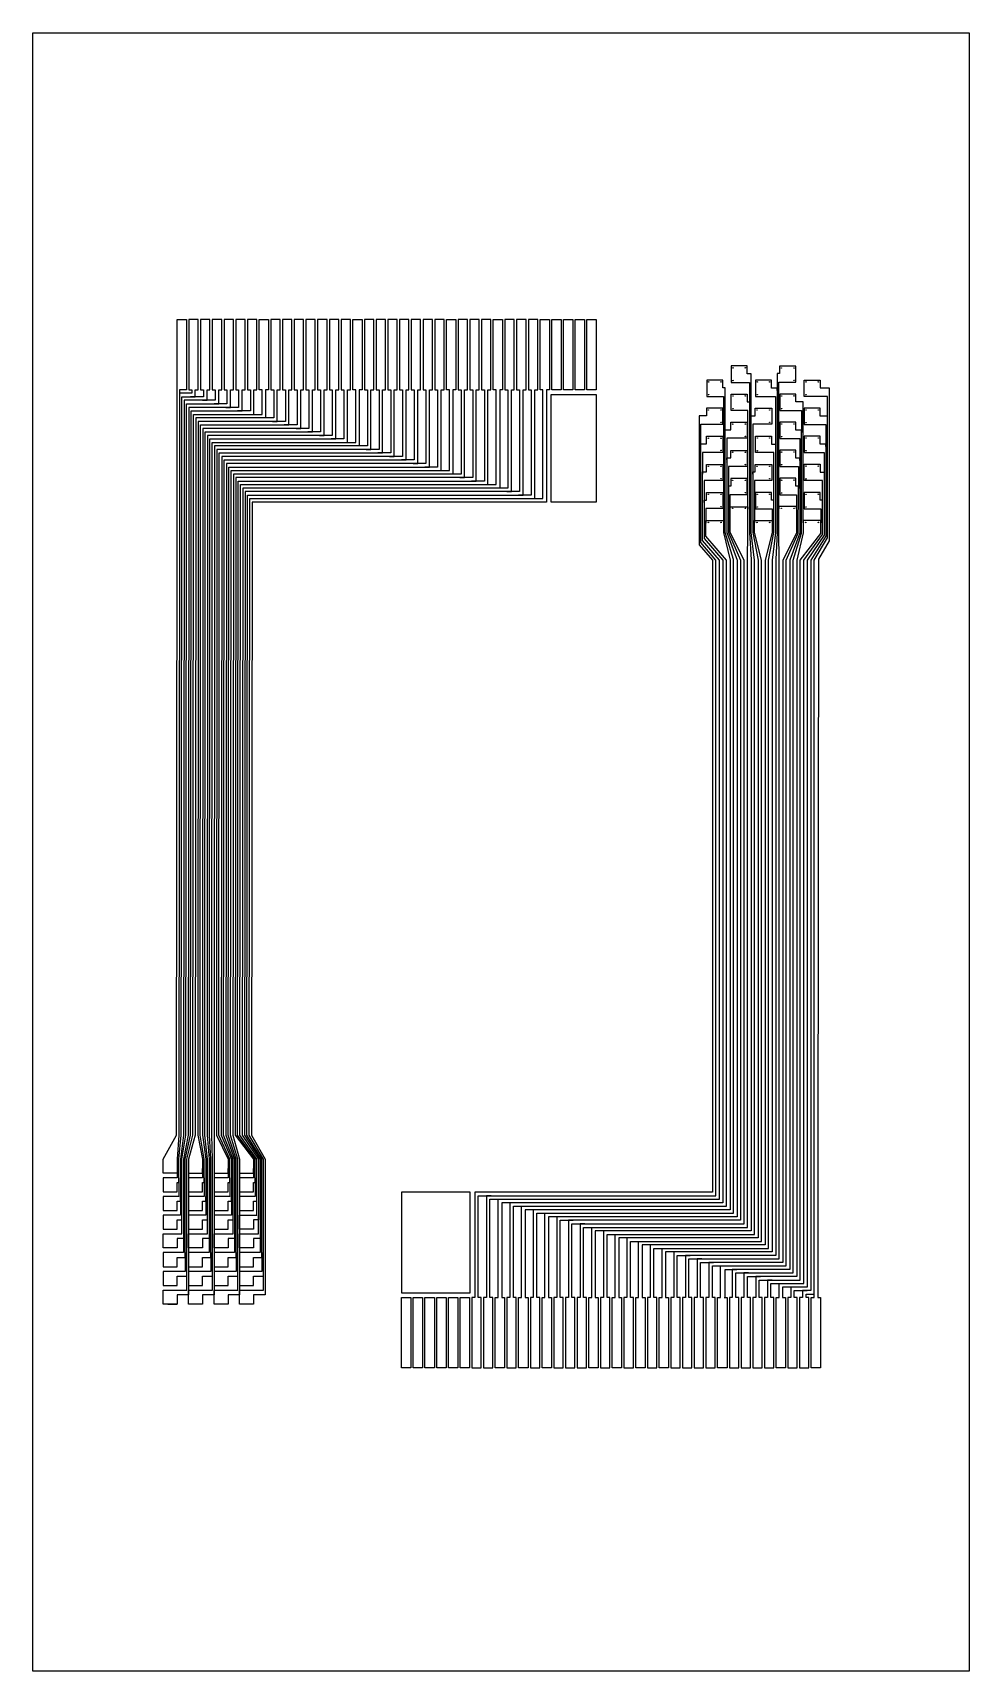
# Model space of a CAD drawing. Header units: inches. Extents: x 10.1 to 50.1, y 7.7 to 77.7.
import ezdxf

# ---------------------------------------------------------------- set-up
doc = ezdxf.new("R2010")
doc.units = ezdxf.units.IN
doc.header["$MEASUREMENT"] = 0
doc.layers.add('Foil', color=5, linetype='Continuous')

msp = doc.modelspace()

# ---------------------------------------------------------------- linework, layer by layer
at = {"layer": 'Foil'}
for p, q in [((10.08, 77.655), (50.08, 77.655)), ((10.08, 7.655), (10.08, 77.655)), ((50.08, 77.655), (50.08, 7.655)), ((16.249, 62.402), (16.249, 65.402)), ((16.249, 65.402), (16.649, 65.402)), ((16.649, 65.402), (16.649, 62.402)), ((17.149, 65.402), (16.749, 65.402)), ((16.749, 65.402), (16.749, 62.402)), ((17.149, 62.402), (17.149, 65.402)), ((17.649, 65.402), (17.249, 65.402)), ((17.249, 65.402), (17.249, 62.402)), ((17.649, 62.402), (17.649, 65.402)), ((18.149, 65.402), (17.749, 65.402)), ((17.749, 65.402), (17.749, 62.402)), ((18.149, 62.402), (18.149, 65.402)), ((18.649, 65.402), (18.249, 65.402)), ((18.249, 65.402), (18.249, 62.402)), ((18.649, 62.402), (18.649, 65.402)), ((19.149, 65.402), (18.749, 65.402)), ((18.749, 65.402), (18.749, 62.402)), ((19.149, 62.402), (19.149, 65.402)), ((19.649, 65.402), (19.249, 65.402)), ((19.249, 65.402), (19.249, 62.402)), ((19.649, 62.402), (19.649, 65.402)), ((19.749, 62.402), (19.749, 65.402)), ((19.749, 65.402), (20.149, 65.402)), ((20.149, 65.402), (20.149, 62.402)), ((20.649, 65.402), (20.249, 65.402)), ((20.249, 65.402), (20.249, 62.402)), ((20.649, 62.402), (20.649, 65.402)), ((21.149, 65.402), (20.749, 65.402)), ((20.749, 65.402), (20.749, 62.402)), ((21.149, 62.402), (21.149, 65.402)), ((21.649, 65.402), (21.249, 65.402)), ((21.249, 65.402), (21.249, 62.402)), ((21.649, 62.402), (21.649, 65.402)), ((22.149, 65.402), (21.749, 65.402)), ((21.749, 65.402), (21.749, 62.402)), ((22.149, 62.402), (22.149, 65.402)), ((22.649, 65.402), (22.249, 65.402)), ((22.249, 65.402), (22.249, 62.402)), ((22.649, 62.402), (22.649, 65.402)), ((23.149, 65.402), (22.749, 65.402)), ((22.749, 65.402), (22.749, 62.402)), ((23.149, 62.402), (23.149, 65.402)), ((23.649, 65.402), (23.249, 65.402)), ((23.249, 65.402), (23.249, 62.402)), ((23.649, 62.402), (23.649, 65.402)), ((23.749, 62.402), (23.749, 65.402)), ((23.749, 65.402), (24.149, 65.402)), ((24.149, 65.402), (24.149, 62.402)), ((24.649, 65.402), (24.249, 65.402)), ((24.249, 65.402), (24.249, 62.402)), ((24.649, 62.402), (24.649, 65.402)), ((25.149, 65.402), (24.749, 65.402)), ((24.749, 65.402), (24.749, 62.402)), ((25.149, 62.402), (25.149, 65.402)), ((25.649, 65.402), (25.249, 65.402)), ((25.249, 65.402), (25.249, 62.402)), ((25.649, 62.402), (25.649, 65.402)), ((26.149, 65.402), (25.749, 65.402)), ((25.749, 65.402), (25.749, 62.402)), ((26.149, 62.402), (26.149, 65.402)), ((26.649, 65.402), (26.249, 65.402)), ((26.249, 65.402), (26.249, 62.402)), ((26.649, 62.402), (26.649, 65.402)), ((27.149, 65.402), (26.749, 65.402)), ((26.749, 65.402), (26.749, 62.402)), ((27.149, 62.402), (27.149, 65.402)), ((27.649, 65.402), (27.249, 65.402)), ((27.249, 65.402), (27.249, 62.402)), ((27.649, 62.402), (27.649, 65.402)), ((27.749, 62.402), (27.749, 65.402)), ((27.749, 65.402), (28.149, 65.402)), ((28.149, 65.402), (28.149, 62.402)), ((28.649, 65.402), (28.249, 65.402)), ((28.249, 65.402), (28.249, 62.402)), ((28.649, 62.402), (28.649, 65.402)), ((29.149, 65.402), (28.749, 65.402)), ((28.749, 65.402), (28.749, 62.402)), ((29.149, 62.402), (29.149, 65.402)), ((29.649, 65.402), (29.249, 65.402)), ((29.249, 65.402), (29.249, 62.402)), ((29.649, 62.402), (29.649, 65.402)), ((29.749, 62.402), (29.749, 65.402)), ((29.749, 65.402), (30.149, 65.402)), ((30.149, 65.402), (30.149, 62.402)), ((30.649, 65.402), (30.249, 65.402)), ((30.249, 65.402), (30.249, 62.402)), ((30.649, 62.402), (30.649, 65.402)), ((31.149, 65.402), (30.749, 65.402)), ((30.749, 65.402), (30.749, 62.402)), ((31.149, 62.402), (31.149, 65.402)), ((31.649, 65.402), (31.249, 65.402)), ((31.249, 65.402), (31.249, 62.402)), ((31.649, 62.402), (31.649, 65.402)), ((31.749, 62.402), (31.749, 65.402)), ((31.749, 65.402), (32.149, 65.402)), ((32.149, 65.402), (32.149, 62.402)), ((32.249, 65.402), (32.649, 65.402)), ((32.249, 62.402), (32.249, 65.402)), ((32.649, 65.402), (32.649, 62.402)), ((32.749, 65.402), (33.149, 65.402)), ((32.749, 62.402), (32.749, 65.402)), ((33.149, 65.402), (33.149, 62.402)), ((33.249, 65.402), (33.649, 65.402)), ((33.249, 62.402), (33.249, 65.402)), ((33.649, 65.402), (33.649, 62.402)), ((33.749, 65.402), (34.149, 65.402)), ((33.749, 62.402), (33.749, 65.402)), ((34.149, 65.402), (34.149, 62.402)), ((40.598, 63.419), (39.908, 63.419)), ((39.908, 63.419), (39.908, 62.719)), ((40.598, 63.081), (40.598, 63.419)), ((40.77, 63.081), (40.598, 63.081)), ((40.77, 61.07), (40.77, 63.081)), ((41.976, 63.091), (41.879, 63.091)), ((41.879, 63.091), (41.879, 56.299)), ((42.681, 63.414), (41.976, 63.414)), ((41.976, 63.414), (41.976, 63.091)), ((42.681, 62.729), (42.681, 63.414)), ((16.249, 57.602), (16.249, 62.402)), ((16.649, 62.402), (16.349, 62.402)), ((16.349, 62.402), (16.349, 62.252)), ((16.749, 62.402), (16.874, 62.402)), ((16.874, 62.402), (16.874, 62.252)), ((17.024, 62.102), (17.024, 62.402)), ((17.024, 62.402), (17.149, 62.402)), ((17.249, 62.402), (17.374, 62.402)), ((17.374, 62.402), (17.374, 62.102)), ((17.524, 61.952), (17.524, 62.402)), ((17.524, 62.402), (17.649, 62.402)), ((17.749, 62.402), (17.874, 62.402)), ((17.874, 62.402), (17.874, 61.952)), ((18.024, 61.802), (18.024, 62.402)), ((18.024, 62.402), (18.149, 62.402)), ((18.249, 62.402), (18.374, 62.402)), ((18.374, 62.402), (18.374, 61.802)), ((18.524, 61.652), (18.524, 62.402)), ((18.524, 62.402), (18.649, 62.402)), ((18.749, 62.402), (18.874, 62.402)), ((18.874, 62.402), (18.874, 61.652)), ((19.024, 61.502), (19.024, 62.402)), ((19.024, 62.402), (19.149, 62.402)), ((19.249, 62.402), (19.374, 62.402)), ((19.374, 62.402), (19.374, 61.502)), ((19.524, 61.352), (19.524, 62.402)), ((19.524, 62.402), (19.649, 62.402)), ((19.874, 62.402), (19.749, 62.402)), ((19.874, 61.352), (19.874, 62.402)), ((20.149, 62.402), (20.024, 62.402)), ((20.024, 62.402), (20.024, 61.202)), ((20.249, 62.402), (20.374, 62.402)), ((20.374, 62.402), (20.374, 61.202)), ((20.524, 61.052), (20.524, 62.402)), ((20.524, 62.402), (20.649, 62.402)), ((20.749, 62.402), (20.874, 62.402)), ((20.874, 62.402), (20.874, 61.052)), ((21.024, 60.902), (21.024, 62.402)), ((21.024, 62.402), (21.149, 62.402)), ((21.249, 62.402), (21.374, 62.402)), ((21.374, 62.402), (21.374, 60.902)), ((21.524, 60.752), (21.524, 62.402)), ((21.524, 62.402), (21.649, 62.402)), ((21.749, 62.402), (21.874, 62.402)), ((21.874, 62.402), (21.874, 60.752)), ((22.024, 60.602), (22.024, 62.402)), ((22.024, 62.402), (22.149, 62.402)), ((22.249, 62.402), (22.374, 62.402)), ((22.374, 62.402), (22.374, 60.602)), ((22.524, 60.452), (22.524, 62.402)), ((22.524, 62.402), (22.649, 62.402)), ((22.749, 62.402), (22.874, 62.402)), ((22.874, 62.402), (22.874, 60.452)), ((23.024, 60.302), (23.024, 62.402)), ((23.024, 62.402), (23.149, 62.402)), ((23.249, 62.402), (23.374, 62.402)), ((23.374, 62.402), (23.374, 60.302)), ((23.524, 60.152), (23.524, 62.402)), ((23.524, 62.402), (23.649, 62.402)), ((23.874, 62.402), (23.749, 62.402)), ((23.874, 60.152), (23.874, 62.402)), ((24.149, 62.402), (24.024, 62.402)), ((24.024, 62.402), (24.024, 60.002)), ((24.249, 62.402), (24.374, 62.402)), ((24.374, 62.402), (24.374, 60.002)), ((24.524, 59.852), (24.524, 62.402)), ((24.524, 62.402), (24.649, 62.402)), ((24.749, 62.402), (24.874, 62.402)), ((24.874, 62.402), (24.874, 59.852)), ((25.024, 59.702), (25.024, 62.402)), ((25.024, 62.402), (25.149, 62.402)), ((25.249, 62.402), (25.374, 62.402)), ((25.374, 62.402), (25.374, 59.702)), ((25.524, 59.552), (25.524, 62.402)), ((25.524, 62.402), (25.649, 62.402)), ((25.749, 62.402), (25.874, 62.402)), ((25.874, 62.402), (25.874, 59.552)), ((26.024, 59.402), (26.024, 62.402)), ((26.024, 62.402), (26.149, 62.402)), ((26.249, 62.402), (26.374, 62.402)), ((26.374, 62.402), (26.374, 59.402)), ((26.524, 59.252), (26.524, 62.402)), ((26.524, 62.402), (26.649, 62.402)), ((26.749, 62.402), (26.874, 62.402)), ((26.874, 62.402), (26.874, 59.252)), ((27.024, 59.102), (27.024, 62.402)), ((27.024, 62.402), (27.149, 62.402)), ((27.249, 62.402), (27.374, 62.402)), ((27.374, 62.402), (27.374, 59.102)), ((27.524, 58.952), (27.524, 62.402)), ((27.524, 62.402), (27.649, 62.402)), ((27.874, 62.402), (27.749, 62.402)), ((27.874, 58.952), (27.874, 62.402)), ((28.149, 62.402), (28.024, 62.402)), ((28.024, 62.402), (28.024, 58.802)), ((28.249, 62.402), (28.374, 62.402)), ((28.374, 62.402), (28.374, 58.802)), ((28.524, 58.652), (28.524, 62.402)), ((28.524, 62.402), (28.649, 62.402)), ((28.749, 62.402), (28.874, 62.402)), ((28.874, 62.402), (28.874, 58.652)), ((29.024, 58.502), (29.024, 62.402)), ((29.024, 62.402), (29.149, 62.402)), ((29.249, 62.402), (29.374, 62.402)), ((29.374, 62.402), (29.374, 58.502)), ((29.524, 58.352), (29.524, 62.402)), ((29.524, 62.402), (29.649, 62.402)), ((29.874, 62.402), (29.749, 62.402)), ((29.874, 58.352), (29.874, 62.402)), ((30.149, 62.402), (30.024, 62.402)), ((30.024, 62.402), (30.024, 58.202)), ((30.249, 62.402), (30.374, 62.402)), ((30.374, 62.402), (30.374, 58.202)), ((30.524, 58.052), (30.524, 62.402)), ((30.524, 62.402), (30.649, 62.402)), ((30.749, 62.402), (30.874, 62.402)), ((30.874, 62.402), (30.874, 58.052)), ((31.024, 57.902), (31.024, 62.402)), ((31.024, 62.402), (31.149, 62.402)), ((31.249, 62.402), (31.374, 62.402)), ((31.374, 62.402), (31.374, 57.902)), ((31.524, 57.752), (31.524, 62.402)), ((31.524, 62.402), (31.649, 62.402)), ((31.874, 62.402), (31.749, 62.402)), ((31.874, 57.752), (31.874, 62.402)), ((32.149, 62.402), (32.024, 62.402)), ((32.024, 62.402), (32.024, 57.602)), ((32.649, 62.402), (32.249, 62.402)), ((33.149, 62.402), (32.749, 62.402)), ((33.649, 62.402), (33.249, 62.402)), ((34.149, 62.402), (33.749, 62.402)), ((39.558, 62.819), (38.868, 62.819)), ((38.868, 62.819), (38.868, 62.119)), ((39.558, 62.481), (39.558, 62.819)), ((39.661, 62.481), (39.558, 62.481)), ((39.661, 60.691), (39.661, 62.481)), ((39.908, 62.719), (40.7, 62.719)), ((40.7, 62.719), (40.7, 61.781)), ((41.631, 62.819), (40.947, 62.819)), ((40.947, 62.819), (40.947, 62.119)), ((41.631, 62.473), (41.631, 62.819)), ((41.878, 62.473), (41.631, 62.473)), ((41.878, 62.373), (41.878, 62.473)), ((41.949, 56.299), (41.949, 62.729)), ((41.949, 62.729), (42.681, 62.729)), ((43.025, 62.119), (43.025, 62.819)), ((43.025, 62.819), (43.715, 62.819)), ((43.715, 62.819), (43.715, 62.481)), ((43.715, 62.481), (44.098, 62.481)), ((44.098, 62.481), (44.098, 55.949)), ((16.349, 62.252), (16.349, 62.052)), ((16.874, 62.252), (16.349, 62.252)), ((16.349, 62.252), (16.349, 57.602)), ((16.449, 57.602), (16.449, 62.102)), ((16.449, 62.102), (17.024, 62.102)), ((17.874, 61.952), (16.549, 61.952)), ((16.549, 61.952), (16.549, 57.602)), ((16.649, 57.602), (16.649, 61.802)), ((16.649, 61.802), (18.024, 61.802)), ((18.874, 61.652), (16.749, 61.652)), ((16.749, 61.652), (16.749, 57.602)), ((17.024, 62.102), (16.824, 62.102)), ((17.374, 62.102), (17.024, 62.102)), ((17.324, 61.952), (17.524, 61.952)), ((18.024, 61.802), (17.824, 61.802)), ((18.374, 61.802), (18.024, 61.802)), ((18.324, 61.652), (18.524, 61.652)), ((32.224, 57.602), (32.224, 62.202)), ((32.224, 62.202), (34.149, 62.202)), ((34.149, 62.202), (34.149, 57.602)), ((39.554, 61.615), (38.858, 61.614)), ((38.858, 61.614), (38.858, 61.292)), ((38.868, 62.119), (39.591, 62.119)), ((39.554, 60.93), (39.554, 61.615)), ((39.591, 62.119), (39.591, 56.714)), ((39.908, 61.519), (39.908, 62.219)), ((39.908, 62.219), (40.598, 62.219)), ((40.598, 62.219), (40.598, 61.881)), ((40.598, 61.881), (40.7, 61.881)), ((40.7, 61.881), (40.7, 56.299)), ((40.937, 61.291), (40.937, 61.614)), ((40.937, 61.614), (41.642, 61.614)), ((40.947, 62.119), (41.809, 62.119)), ((41.642, 61.614), (41.642, 60.929)), ((41.809, 62.119), (41.809, 59.981)), ((42.676, 62.219), (41.986, 62.219)), ((41.986, 62.219), (41.986, 61.519)), ((42.676, 61.881), (42.676, 62.219)), ((42.988, 61.881), (42.676, 61.881)), ((42.988, 56.714), (42.988, 61.881)), ((44.028, 62.119), (43.025, 62.119)), ((43.715, 61.619), (43.025, 61.619)), ((43.025, 61.619), (43.025, 60.919)), ((43.715, 61.281), (43.715, 61.619)), ((44.028, 61.181), (44.028, 62.119)), ((16.849, 57.602), (16.849, 61.502)), ((16.849, 61.502), (19.024, 61.502)), ((16.949, 57.602), (16.949, 61.352)), ((16.949, 61.352), (19.874, 61.352)), ((20.024, 61.202), (17.049, 61.202)), ((17.049, 61.202), (17.049, 57.602)), ((20.874, 61.052), (17.149, 61.052)), ((17.149, 61.052), (17.149, 57.602)), ((17.249, 57.602), (17.249, 60.902)), ((17.249, 60.902), (21.024, 60.902)), ((19.024, 61.502), (18.824, 61.502)), ((19.374, 61.502), (19.024, 61.502)), ((19.324, 61.352), (19.524, 61.352)), ((20.024, 61.202), (19.824, 61.202)), ((20.374, 61.202), (20.024, 61.202)), ((20.324, 61.052), (20.524, 61.052)), ((21.024, 60.902), (20.824, 60.902)), ((21.374, 60.902), (21.024, 60.902)), ((38.858, 61.292), (38.552, 61.292)), ((38.552, 61.292), (38.552, 55.778)), ((38.622, 55.874), (38.622, 60.93)), ((38.622, 60.93), (39.554, 60.93)), ((39.898, 60.691), (39.898, 61.014)), ((39.898, 61.014), (40.593, 61.014)), ((40.63, 61.519), (39.908, 61.519)), ((40.593, 61.014), (40.593, 60.329)), ((40.63, 56.299), (40.63, 61.519)), ((40.77, 56.299), (40.77, 61.291)), ((40.77, 61.291), (40.937, 61.291)), ((40.77, 60.97), (40.77, 61.07)), ((40.77, 61.066), (40.77, 61.07)), ((41.642, 60.929), (40.84, 60.929)), ((40.84, 60.929), (40.84, 56.299)), ((41.986, 61.519), (42.918, 61.519)), ((42.676, 61.019), (41.986, 61.019)), ((41.986, 61.019), (41.986, 60.319)), ((42.676, 60.682), (42.676, 61.019)), ((42.918, 61.519), (42.918, 60.582)), ((43.025, 60.919), (43.958, 60.919)), ((44.028, 61.281), (43.715, 61.281)), ((43.958, 60.919), (43.958, 56.152)), ((44.028, 56.077), (44.028, 61.281)), ((21.874, 60.752), (17.349, 60.752)), ((17.349, 60.752), (17.349, 57.602)), ((17.449, 57.602), (17.449, 60.602)), ((17.449, 60.602), (22.024, 60.602)), ((22.874, 60.452), (17.549, 60.452)), ((17.549, 60.452), (17.549, 57.602)), ((17.649, 57.602), (17.649, 60.302)), ((17.649, 60.302), (23.024, 60.302)), ((21.324, 60.752), (21.524, 60.752)), ((22.024, 60.602), (21.824, 60.602)), ((22.374, 60.602), (22.024, 60.602)), ((22.324, 60.452), (22.524, 60.452)), ((23.024, 60.302), (22.824, 60.302)), ((23.374, 60.302), (23.024, 60.302)), ((38.858, 60.091), (38.858, 60.414)), ((38.858, 60.414), (39.554, 60.414)), ((39.554, 60.414), (39.554, 59.729)), ((39.661, 60.591), (39.661, 60.691)), ((39.661, 56.299), (39.661, 60.691)), ((39.661, 60.691), (39.898, 60.691)), ((40.593, 60.329), (39.731, 60.329)), ((39.731, 60.329), (39.731, 56.299)), ((40.947, 59.719), (40.947, 60.419)), ((40.947, 60.419), (41.637, 60.419)), ((41.637, 60.419), (41.637, 60.081)), ((41.986, 60.319), (42.848, 60.32)), ((42.918, 60.682), (42.676, 60.682)), ((42.848, 60.32), (42.848, 56.272)), ((42.918, 56.276), (42.918, 60.682)), ((43.715, 60.419), (43.025, 60.419)), ((43.025, 60.419), (43.025, 59.719)), ((43.715, 60.081), (43.715, 60.419)), ((17.749, 57.602), (17.749, 60.152)), ((17.749, 60.152), (23.874, 60.152)), ((24.024, 60.002), (17.849, 60.002)), ((17.849, 60.002), (17.849, 57.602)), ((24.874, 59.852), (17.949, 59.852)), ((17.949, 59.852), (17.949, 57.602)), ((18.049, 57.602), (18.049, 59.702)), ((18.049, 59.702), (25.024, 59.702)), ((25.874, 59.552), (18.149, 59.552)), ((18.149, 59.552), (18.149, 57.602)), ((23.324, 60.152), (23.524, 60.152)), ((24.024, 60.002), (23.824, 60.002)), ((24.374, 60.002), (24.024, 60.002)), ((24.324, 59.852), (24.524, 59.852)), ((25.024, 59.702), (24.824, 59.702)), ((25.374, 59.702), (25.024, 59.702)), ((25.324, 59.552), (25.524, 59.552)), ((38.622, 59.991), (38.622, 60.091)), ((38.622, 60.091), (38.858, 60.091)), ((39.554, 59.729), (38.692, 59.729)), ((38.692, 59.729), (38.692, 58.791)), ((39.898, 59.491), (39.898, 59.814)), ((39.898, 59.814), (40.593, 59.814)), ((40.593, 59.814), (40.593, 59.129)), ((41.739, 59.719), (40.947, 59.719)), ((41.637, 60.081), (41.809, 60.081)), ((41.739, 56.299), (41.739, 59.719)), ((41.809, 60.081), (41.809, 56.299)), ((42.676, 59.819), (41.986, 59.819)), ((41.986, 59.819), (41.986, 59.119)), ((42.676, 59.481), (42.676, 59.819)), ((43.025, 59.719), (43.888, 59.719)), ((43.958, 60.081), (43.715, 60.081)), ((43.888, 59.719), (43.888, 58.781)), ((43.958, 59.981), (43.958, 60.081)), ((18.249, 57.602), (18.249, 59.402)), ((18.249, 59.402), (26.024, 59.402)), ((26.874, 59.252), (18.349, 59.252)), ((18.349, 59.252), (18.349, 57.602)), ((18.449, 57.602), (18.449, 59.102)), ((18.449, 59.102), (27.024, 59.102)), ((18.549, 57.602), (18.549, 58.952)), ((18.549, 58.952), (27.874, 58.952)), ((28.024, 58.802), (18.649, 58.802)), ((18.649, 58.802), (18.649, 57.602)), ((26.024, 59.402), (25.824, 59.402)), ((26.374, 59.402), (26.024, 59.402)), ((26.324, 59.252), (26.524, 59.252)), ((27.024, 59.102), (26.824, 59.102)), ((27.374, 59.102), (27.024, 59.102)), ((27.324, 58.952), (27.524, 58.952)), ((28.024, 58.802), (27.824, 58.802)), ((28.374, 58.802), (28.024, 58.802)), ((38.692, 58.891), (38.858, 58.891)), ((38.692, 55.958), (38.692, 58.891)), ((38.858, 58.891), (38.858, 59.214)), ((38.858, 59.214), (39.554, 59.214)), ((39.554, 59.214), (39.554, 58.529)), ((39.731, 59.391), (39.731, 59.491)), ((39.731, 59.491), (39.898, 59.491)), ((39.731, 59.312), (39.731, 59.32)), ((40.593, 59.129), (39.801, 59.129)), ((39.801, 59.129), (39.801, 58.191)), ((40.84, 58.886), (40.84, 58.891)), ((40.84, 58.791), (40.84, 58.891)), ((40.84, 58.891), (40.937, 58.891)), ((40.937, 58.891), (40.937, 59.214)), ((40.937, 59.214), (41.642, 59.214)), ((41.642, 59.214), (41.642, 58.529)), ((41.986, 59.119), (42.781, 59.119)), ((42.848, 59.481), (42.676, 59.481)), ((42.781, 59.119), (42.781, 58.181)), ((42.848, 59.381), (42.848, 59.481)), ((43.025, 58.519), (43.025, 59.219)), ((43.025, 59.219), (43.715, 59.219)), ((43.715, 59.219), (43.715, 58.881)), ((43.715, 58.881), (43.888, 58.881)), ((43.888, 58.881), (43.888, 56.191)), ((28.874, 58.652), (18.749, 58.652)), ((18.749, 58.652), (18.749, 57.602)), ((18.849, 57.602), (18.849, 58.502)), ((18.849, 58.502), (29.024, 58.502)), ((18.949, 57.602), (18.949, 58.352)), ((18.949, 58.352), (29.874, 58.352)), ((30.024, 58.202), (19.049, 58.202)), ((19.049, 58.202), (19.049, 57.602)), ((28.324, 58.652), (28.524, 58.652)), ((29.024, 58.502), (28.824, 58.502)), ((29.374, 58.502), (29.024, 58.502)), ((29.324, 58.352), (29.524, 58.352)), ((30.024, 58.202), (29.824, 58.202)), ((30.374, 58.202), (30.024, 58.202)), ((39.554, 58.529), (38.762, 58.529)), ((38.762, 58.529), (38.762, 56.055)), ((39.898, 58.291), (39.801, 58.291)), ((39.801, 58.291), (39.801, 56.299)), ((40.591, 58.614), (39.898, 58.614)), ((39.898, 58.614), (39.898, 58.291)), ((40.591, 57.929), (40.591, 58.614)), ((41.642, 58.529), (40.91, 58.529)), ((40.91, 58.529), (40.91, 56.714)), ((42.676, 58.619), (41.986, 58.619)), ((41.986, 58.619), (41.986, 57.919)), ((42.676, 58.281), (42.676, 58.619)), ((42.781, 58.281), (42.676, 58.281)), ((42.778, 56.276), (42.781, 58.281)), ((43.818, 58.519), (43.025, 58.519)), ((43.818, 56.216), (43.818, 58.519)), ((16.224, 30.56), (16.249, 57.602)), ((16.349, 57.602), (16.324, 30.56)), ((16.424, 30.56), (16.449, 57.602)), ((16.549, 57.602), (16.524, 30.56)), ((16.624, 30.56), (16.649, 57.602)), ((16.749, 57.602), (16.724, 30.56)), ((16.824, 30.56), (16.849, 57.602)), ((16.924, 30.56), (16.949, 57.602)), ((17.049, 57.602), (17.024, 30.56)), ((17.149, 57.602), (17.124, 30.56)), ((17.224, 30.56), (17.249, 57.602)), ((17.349, 57.602), (17.324, 30.56)), ((17.424, 30.56), (17.449, 57.602)), ((17.549, 57.602), (17.524, 30.56)), ((17.624, 30.56), (17.649, 57.602)), ((17.724, 30.56), (17.749, 57.602)), ((17.849, 57.602), (17.824, 30.56)), ((17.949, 57.602), (17.924, 30.56)), ((18.024, 30.56), (18.049, 57.602)), ((18.149, 57.602), (18.124, 30.56)), ((18.224, 30.56), (18.249, 57.602)), ((18.349, 57.602), (18.324, 30.56)), ((18.424, 30.56), (18.449, 57.602)), ((18.524, 30.56), (18.549, 57.602)), ((18.649, 57.602), (18.624, 30.56)), ((18.749, 57.602), (18.724, 30.56)), ((18.824, 30.56), (18.849, 57.602)), ((18.924, 30.56), (18.949, 57.602)), ((19.049, 57.602), (19.024, 30.56)), ((19.149, 57.602), (19.124, 30.56)), ((30.874, 58.052), (19.149, 58.052)), ((19.149, 58.052), (19.149, 57.602)), ((19.224, 30.56), (19.249, 57.602)), ((19.249, 57.602), (19.249, 57.902)), ((19.249, 57.902), (31.024, 57.902)), ((19.324, 30.56), (19.349, 57.602)), ((19.349, 57.602), (19.349, 57.752)), ((19.349, 57.752), (31.874, 57.752)), ((19.449, 57.602), (19.424, 30.56)), ((32.024, 57.602), (19.449, 57.602)), ((30.324, 58.052), (30.524, 58.052)), ((31.024, 57.902), (30.824, 57.902)), ((31.374, 57.902), (31.024, 57.902)), ((31.174, 57.752), (31.374, 57.752)), ((31.324, 57.752), (31.524, 57.752)), ((34.149, 57.602), (32.224, 57.602)), ((38.762, 57.591), (38.762, 57.691)), ((38.762, 57.691), (38.858, 57.691)), ((38.858, 57.691), (38.858, 58.014)), ((38.858, 58.014), (39.555, 58.014)), ((39.555, 58.014), (39.555, 57.329)), ((39.871, 56.299), (39.871, 57.929)), ((39.871, 57.929), (40.591, 57.929)), ((39.872, 57.308), (39.872, 57.408)), ((39.872, 57.408), (40.63, 57.408)), ((40.63, 57.41), (40.63, 57.414)), ((40.63, 57.408), (40.63, 57.308)), ((41.637, 58.019), (40.947, 58.019)), ((40.947, 58.019), (40.947, 57.319)), ((41.637, 57.681), (41.637, 58.019)), ((41.739, 57.681), (41.637, 57.681)), ((41.739, 57.581), (41.739, 57.681)), ((42.708, 57.414), (41.949, 57.414)), ((41.949, 57.414), (41.949, 57.314)), ((41.986, 57.919), (42.708, 57.919)), ((42.708, 57.919), (42.708, 56.276)), ((42.708, 57.314), (42.708, 57.414)), ((43.715, 58.019), (43.025, 58.019)), ((43.025, 58.019), (43.025, 57.319)), ((43.715, 57.681), (43.715, 58.019)), ((43.818, 57.681), (43.715, 57.681)), ((43.818, 57.581), (43.818, 57.681)), ((39.555, 57.329), (38.832, 57.329)), ((38.832, 57.329), (38.832, 56.707)), ((38.832, 56.151), (38.832, 56.814)), ((38.832, 56.814), (39.591, 56.814)), ((39.591, 56.814), (39.591, 56.299)), ((40.91, 56.814), (41.669, 56.814)), ((40.91, 56.299), (40.91, 56.814)), ((40.947, 57.319), (41.669, 57.319)), ((41.669, 57.319), (41.669, 56.714)), ((41.669, 56.814), (41.669, 56.813)), ((41.669, 56.813), (41.669, 56.299)), ((42.988, 56.814), (42.988, 56.287)), ((43.747, 56.814), (42.988, 56.814)), ((43.025, 57.319), (43.747, 57.319)), ((43.747, 57.319), (43.747, 56.714)), ((43.748, 56.265), (43.747, 56.814)), ((38.762, 56.055), (39.563, 55.119)), ((39.713, 55.119), (38.832, 56.151)), ((39.591, 56.299), (39.863, 55.119)), ((40.006, 55.144), (39.661, 56.299)), ((39.731, 56.299), (40.163, 55.119)), ((39.801, 56.299), (40.313, 55.119)), ((40.463, 55.119), (39.871, 56.299)), ((40.614, 55.129), (40.63, 56.299)), ((40.7, 56.299), (40.763, 55.135)), ((40.913, 55.119), (40.77, 56.299)), ((40.84, 56.299), (41.063, 55.119)), ((41.213, 55.119), (40.91, 56.299)), ((41.669, 56.299), (41.363, 55.119)), ((41.513, 55.119), (41.739, 56.299)), ((41.809, 56.299), (41.663, 55.119)), ((41.879, 56.299), (41.816, 55.157)), ((41.963, 55.119), (41.949, 56.299)), ((42.708, 56.276), (42.113, 55.119)), ((42.263, 55.119), (42.778, 56.276)), ((42.848, 56.272), (42.413, 55.119)), ((42.563, 55.119), (42.918, 56.276)), ((42.988, 56.287), (42.713, 55.119)), ((42.863, 55.119), (43.748, 56.265)), ((43.013, 55.119), (43.818, 56.216)), ((43.888, 56.191), (43.163, 55.119)), ((43.958, 56.152), (43.313, 55.119)), ((43.463, 55.119), (44.028, 56.077)), ((38.552, 55.778), (39.113, 55.119)), ((39.263, 55.119), (38.622, 55.874)), ((39.413, 55.119), (38.692, 55.958)), ((44.098, 55.949), (43.638, 55.162)), ((39.113, 55.119), (39.113, 28.119)), ((39.263, 28.119), (39.263, 55.119)), ((39.413, 28.119), (39.413, 55.119)), ((39.563, 55.119), (39.563, 28.119)), ((39.713, 28.119), (39.713, 55.119)), ((39.863, 55.119), (39.863, 28.119)), ((40.013, 28.119), (40.006, 55.144)), ((40.163, 55.119), (40.163, 28.119)), ((40.313, 55.119), (40.313, 28.119)), ((40.463, 28.119), (40.463, 55.119)), ((40.613, 55.119), (40.614, 55.129)), ((40.613, 28.119), (40.613, 55.119)), ((40.763, 55.135), (40.763, 55.119)), ((40.763, 55.119), (40.763, 28.119)), ((40.913, 28.119), (40.913, 55.119)), ((41.063, 55.119), (41.063, 28.119)), ((41.213, 28.119), (41.213, 55.119)), ((41.363, 55.119), (41.363, 28.119)), ((41.513, 28.119), (41.513, 55.119)), ((41.663, 55.119), (41.663, 28.119)), ((41.816, 55.157), (41.813, 28.119)), ((41.963, 28.119), (41.963, 55.119)), ((42.113, 55.119), (42.113, 28.119)), ((42.263, 28.119), (42.263, 55.119)), ((42.413, 55.119), (42.413, 28.119)), ((42.563, 28.119), (42.563, 55.119)), ((42.713, 55.119), (42.713, 28.119)), ((42.863, 28.119), (42.863, 55.119)), ((43.013, 28.119), (43.013, 55.119)), ((43.163, 55.119), (43.163, 28.119)), ((43.313, 55.119), (43.313, 28.119)), ((43.463, 28.119), (43.463, 55.119)), ((43.638, 55.162), (43.613, 28.119)), ((15.644, 29.537), (16.224, 30.56)), ((16.324, 30.56), (16.244, 29.537)), ((16.314, 29.537), (16.424, 30.56)), ((16.524, 30.56), (16.384, 29.537)), ((16.454, 29.537), (16.624, 30.56)), ((16.724, 30.56), (16.524, 29.537)), ((16.594, 29.537), (16.824, 30.56)), ((16.664, 29.537), (16.924, 30.56)), ((17.024, 30.56), (16.734, 29.537)), ((17.124, 30.56), (17.334, 29.537)), ((17.404, 29.537), (17.224, 30.56)), ((17.324, 30.56), (17.474, 29.537)), ((17.544, 29.537), (17.424, 30.56)), ((17.524, 30.56), (17.614, 29.537)), ((17.684, 29.537), (17.624, 30.56)), ((17.754, 29.537), (17.724, 30.56)), ((17.824, 30.56), (17.824, 29.537)), ((17.924, 30.56), (18.424, 29.537)), ((18.494, 29.537), (18.024, 30.56)), ((18.124, 30.56), (18.564, 29.537)), ((18.634, 29.537), (18.224, 30.56)), ((18.324, 30.56), (18.704, 29.537)), ((18.774, 29.537), (18.424, 30.56)), ((18.844, 29.537), (18.524, 30.56)), ((18.624, 30.56), (18.914, 29.537)), ((18.724, 30.56), (19.514, 29.537)), ((19.584, 29.537), (18.824, 30.56)), ((19.654, 29.537), (18.924, 30.56)), ((19.024, 30.56), (19.724, 29.537)), ((19.124, 30.56), (19.794, 29.537)), ((19.864, 29.537), (19.224, 30.56)), ((19.934, 29.537), (19.324, 30.56)), ((19.424, 30.56), (20.004, 29.537)), ((15.644, 28.937), (15.644, 29.537)), ((16.244, 29.537), (16.244, 28.737)), ((16.314, 28.537), (16.314, 29.537)), ((16.384, 29.537), (16.384, 27.137)), ((16.454, 26.937), (16.454, 29.537)), ((16.524, 29.537), (16.524, 25.537)), ((16.594, 25.337), (16.594, 29.537)), ((16.664, 23.937), (16.664, 29.537)), ((16.734, 29.537), (16.734, 23.737)), ((17.334, 29.537), (17.334, 28.737)), ((17.404, 28.537), (17.404, 29.537)), ((17.474, 29.537), (17.474, 27.137)), ((17.544, 26.937), (17.544, 29.537)), ((17.614, 29.537), (17.614, 25.537)), ((17.684, 25.337), (17.684, 29.537)), ((17.754, 23.937), (17.754, 29.537)), ((17.824, 29.537), (17.824, 23.737)), ((18.424, 29.537), (18.424, 28.737)), ((18.494, 28.537), (18.494, 29.537)), ((18.564, 29.537), (18.564, 27.137)), ((18.634, 26.937), (18.634, 29.537)), ((18.704, 29.537), (18.704, 25.537)), ((18.774, 25.337), (18.774, 29.537)), ((18.844, 23.937), (18.844, 29.537)), ((18.914, 29.537), (18.914, 23.737)), ((19.514, 29.537), (19.514, 28.737)), ((19.584, 28.537), (19.584, 29.537)), ((19.654, 27.137), (19.654, 29.537)), ((19.724, 29.537), (19.724, 26.937)), ((19.794, 29.537), (19.794, 25.537)), ((19.864, 25.337), (19.864, 29.537)), ((19.934, 23.937), (19.934, 29.537)), ((20.004, 29.537), (20.004, 23.737)), ((16.244, 28.937), (15.644, 28.937)), ((16.244, 28.737), (15.644, 28.737)), ((15.644, 28.737), (15.644, 28.137)), ((16.244, 29.137), (16.244, 28.937)), ((16.314, 28.737), (16.314, 28.537)), ((16.734, 29.137), (16.734, 28.937)), ((16.734, 28.937), (17.334, 28.937)), ((17.334, 28.737), (16.734, 28.737)), ((16.734, 28.737), (16.734, 28.137)), ((17.334, 28.937), (17.334, 29.137)), ((17.404, 28.737), (17.404, 28.537)), ((17.824, 29.137), (17.824, 28.937)), ((17.824, 28.937), (18.424, 28.937)), ((18.424, 28.737), (17.824, 28.737)), ((17.824, 28.737), (17.824, 28.137)), ((18.424, 28.937), (18.424, 29.137)), ((18.494, 28.737), (18.494, 28.537)), ((18.914, 29.137), (18.914, 28.937)), ((18.914, 28.937), (19.514, 28.937)), ((19.514, 28.737), (18.914, 28.737)), ((18.914, 28.737), (18.914, 28.137)), ((19.514, 28.937), (19.514, 29.137)), ((19.584, 28.737), (19.584, 28.537)), ((15.644, 28.137), (16.244, 28.137)), ((16.244, 28.537), (16.314, 28.537)), ((16.244, 28.137), (16.244, 28.537)), ((16.314, 28.537), (16.314, 27.937)), ((16.734, 28.137), (17.334, 28.137)), ((17.334, 28.137), (17.334, 28.537)), ((17.334, 28.537), (17.404, 28.537)), ((17.404, 28.537), (17.404, 27.937)), ((17.824, 28.137), (18.424, 28.137)), ((18.424, 28.137), (18.424, 28.537)), ((18.424, 28.537), (18.494, 28.537)), ((18.494, 28.537), (18.494, 27.937)), ((18.914, 28.137), (19.514, 28.137)), ((19.514, 28.137), (19.514, 28.537)), ((19.514, 28.537), (19.584, 28.537)), ((19.584, 28.537), (19.584, 27.937)), ((28.759, 28.119), (25.834, 28.119)), ((25.834, 28.119), (25.834, 23.819)), ((28.759, 23.819), (28.759, 28.119)), ((39.113, 28.119), (28.959, 28.119)), ((28.959, 28.119), (28.959, 23.619)), ((39.263, 27.969), (39.263, 28.119)), ((39.413, 27.819), (39.413, 28.119)), ((39.563, 28.119), (39.563, 27.669)), ((39.713, 27.519), (39.713, 28.119)), ((39.863, 28.119), (39.863, 27.369)), ((40.013, 27.219), (40.013, 28.119)), ((40.163, 28.119), (40.163, 27.069)), ((40.313, 28.119), (40.313, 26.919)), ((40.463, 26.769), (40.463, 28.119)), ((40.613, 26.619), (40.613, 28.119)), ((40.763, 28.119), (40.763, 26.469)), ((40.913, 26.319), (40.913, 28.119)), ((41.063, 28.119), (41.063, 26.169)), ((41.213, 26.019), (41.213, 28.119)), ((41.363, 28.119), (41.363, 25.869)), ((41.513, 25.719), (41.513, 28.119)), ((41.663, 28.119), (41.663, 25.569)), ((41.813, 28.119), (41.813, 25.419)), ((41.963, 25.269), (41.963, 28.119)), ((42.113, 28.119), (42.113, 25.119)), ((42.263, 24.969), (42.263, 28.119)), ((42.413, 28.119), (42.413, 24.819)), ((42.563, 24.669), (42.563, 28.119)), ((42.713, 28.119), (42.713, 24.519)), ((42.863, 24.369), (42.863, 28.119)), ((43.013, 24.219), (43.013, 28.119)), ((43.163, 28.119), (43.163, 24.069)), ((43.313, 28.119), (43.313, 23.919)), ((43.463, 23.919), (43.463, 28.119)), ((43.613, 28.119), (43.609, 23.619)), ((16.314, 27.937), (15.644, 27.937)), ((15.644, 27.937), (15.644, 27.337)), ((15.644, 27.337), (16.244, 27.337)), ((16.244, 27.337), (16.244, 27.737)), ((16.244, 27.737), (16.384, 27.737)), ((16.384, 27.737), (16.384, 27.937)), ((17.404, 27.937), (16.734, 27.937)), ((16.734, 27.937), (16.734, 27.337)), ((16.734, 27.337), (17.334, 27.337)), ((17.334, 27.337), (17.334, 27.737)), ((17.334, 27.737), (17.474, 27.737)), ((17.474, 27.737), (17.474, 27.937)), ((18.494, 27.937), (17.824, 27.937)), ((17.824, 27.937), (17.824, 27.337)), ((17.824, 27.337), (18.424, 27.337)), ((18.424, 27.337), (18.424, 27.737)), ((18.424, 27.737), (18.564, 27.737)), ((18.564, 27.737), (18.564, 27.937)), ((19.584, 27.937), (18.914, 27.937)), ((18.914, 27.937), (18.914, 27.337)), ((18.914, 27.337), (19.514, 27.337)), ((19.514, 27.337), (19.514, 27.737)), ((19.514, 27.737), (19.654, 27.737)), ((19.654, 27.737), (19.654, 27.937)), ((29.109, 23.619), (29.109, 27.969)), ((29.109, 27.969), (39.263, 27.969)), ((29.659, 27.969), (29.459, 27.969)), ((29.459, 27.969), (29.459, 23.619)), ((29.609, 23.619), (29.609, 27.819)), ((29.609, 27.819), (29.959, 27.819)), ((29.959, 23.619), (29.959, 27.819)), ((29.959, 27.819), (39.413, 27.819)), ((29.959, 27.819), (30.159, 27.819)), ((39.563, 27.669), (30.109, 27.669)), ((30.109, 27.669), (30.109, 23.619)), ((30.659, 27.669), (30.459, 27.669)), ((30.459, 27.669), (30.459, 23.619)), ((30.609, 23.619), (30.609, 27.519)), ((30.609, 27.519), (30.959, 27.519)), ((30.959, 23.619), (30.959, 27.519)), ((30.959, 27.519), (39.713, 27.519)), ((30.959, 27.519), (31.159, 27.519)), ((39.863, 27.369), (31.109, 27.369)), ((31.109, 27.369), (31.109, 23.619)), ((31.659, 27.369), (31.459, 27.369)), ((31.459, 27.369), (31.459, 23.619)), ((16.384, 27.137), (15.644, 27.137)), ((15.644, 27.137), (15.644, 26.537)), ((16.244, 26.537), (16.244, 26.937)), ((16.244, 26.937), (16.454, 26.937)), ((16.454, 26.937), (16.454, 27.137)), ((16.454, 26.337), (16.454, 26.937)), ((17.474, 27.137), (16.734, 27.137)), ((16.734, 27.137), (16.734, 26.537)), ((17.334, 26.537), (17.334, 26.937)), ((17.334, 26.937), (17.544, 26.937)), ((17.544, 26.937), (17.544, 27.137)), ((17.544, 26.337), (17.544, 26.937)), ((18.564, 27.137), (17.824, 27.137)), ((17.824, 27.137), (17.824, 26.537)), ((18.424, 26.537), (18.424, 26.937)), ((18.424, 26.937), (18.634, 26.937)), ((18.634, 26.937), (18.634, 27.137)), ((18.634, 26.337), (18.634, 26.937)), ((18.914, 26.537), (18.914, 27.137)), ((18.914, 27.137), (19.654, 27.137)), ((19.514, 26.937), (19.514, 26.537)), ((19.724, 26.937), (19.514, 26.937)), ((19.724, 26.937), (19.724, 27.137)), ((19.724, 26.337), (19.724, 26.937)), ((31.609, 23.619), (31.609, 27.219)), ((31.609, 27.219), (31.959, 27.219)), ((31.959, 23.619), (31.959, 27.219)), ((31.959, 27.219), (40.013, 27.219)), ((31.959, 27.219), (32.159, 27.219)), ((32.109, 27.069), (32.109, 23.619)), ((40.163, 27.069), (32.109, 27.069)), ((32.659, 27.069), (32.459, 27.069)), ((32.459, 27.069), (32.459, 23.619)), ((32.609, 23.619), (32.609, 26.919)), ((32.609, 26.919), (32.959, 26.919)), ((40.313, 26.919), (32.959, 26.919)), ((32.959, 26.919), (32.959, 23.619)), ((32.959, 26.919), (33.159, 26.919)), ((33.109, 23.619), (33.109, 26.769)), ((33.109, 26.769), (40.463, 26.769)), ((33.659, 26.769), (33.459, 26.769)), ((33.459, 26.769), (33.459, 23.619)), ((33.609, 23.619), (33.609, 26.619)), ((33.609, 26.619), (33.959, 26.619)), ((33.959, 23.619), (33.959, 26.619)), ((33.959, 26.619), (40.613, 26.619)), ((33.959, 26.619), (34.159, 26.619)), ((15.644, 26.537), (16.244, 26.537)), ((15.644, 25.737), (15.644, 26.337)), ((15.644, 26.337), (16.454, 26.337)), ((16.524, 26.137), (16.244, 26.137)), ((16.244, 26.137), (16.244, 25.737)), ((16.524, 26.337), (16.524, 26.137)), ((16.734, 26.537), (17.334, 26.537)), ((16.734, 25.737), (16.734, 26.337)), ((16.734, 26.337), (17.544, 26.337)), ((17.614, 26.137), (17.334, 26.137)), ((17.334, 26.137), (17.334, 25.737)), ((17.614, 26.337), (17.614, 26.137)), ((17.824, 26.537), (18.424, 26.537)), ((17.824, 25.737), (17.824, 26.337)), ((17.824, 26.337), (18.634, 26.337)), ((18.704, 26.137), (18.424, 26.137)), ((18.424, 26.137), (18.424, 25.737)), ((18.704, 26.337), (18.704, 26.137)), ((19.514, 26.537), (18.914, 26.537)), ((18.914, 25.737), (18.914, 26.337)), ((18.914, 26.337), (19.724, 26.337)), ((19.794, 26.137), (19.514, 26.137)), ((19.514, 26.137), (19.514, 25.737)), ((19.794, 26.337), (19.794, 26.137)), ((34.109, 26.469), (34.109, 23.619)), ((40.763, 26.469), (34.109, 26.469)), ((34.659, 26.469), (34.459, 26.469)), ((34.459, 26.469), (34.459, 23.619)), ((34.609, 23.619), (34.609, 26.319)), ((34.609, 26.319), (34.959, 26.319)), ((34.959, 23.619), (34.959, 26.319)), ((34.959, 26.319), (40.913, 26.319)), ((34.959, 26.319), (35.159, 26.319)), ((35.109, 26.169), (35.109, 23.619)), ((41.063, 26.169), (35.109, 26.169)), ((35.659, 26.169), (35.459, 26.169)), ((35.459, 26.169), (35.459, 23.619)), ((35.609, 23.619), (35.609, 26.019)), ((35.609, 26.019), (35.959, 26.019)), ((35.959, 23.619), (35.959, 26.019)), ((35.959, 26.019), (41.213, 26.019)), ((35.959, 26.019), (36.159, 26.019)), ((16.244, 25.737), (15.644, 25.737)), ((16.524, 25.537), (15.644, 25.537)), ((15.644, 25.537), (15.644, 24.937)), ((16.244, 24.937), (16.244, 25.337)), ((16.244, 25.337), (16.594, 25.337)), ((16.594, 25.537), (16.594, 25.337)), ((16.594, 25.337), (16.594, 24.737)), ((17.334, 25.737), (16.734, 25.737)), ((17.614, 25.537), (16.734, 25.537)), ((16.734, 25.537), (16.734, 24.937)), ((17.334, 24.937), (17.334, 25.337)), ((17.334, 25.337), (17.684, 25.337)), ((17.684, 25.537), (17.684, 25.337)), ((17.684, 25.337), (17.684, 24.737)), ((18.424, 25.737), (17.824, 25.737)), ((18.704, 25.537), (17.824, 25.537)), ((17.824, 25.537), (17.824, 24.937)), ((18.424, 24.937), (18.424, 25.337)), ((18.424, 25.337), (18.774, 25.337)), ((18.774, 25.537), (18.774, 25.337)), ((18.774, 25.337), (18.774, 24.737)), ((19.514, 25.737), (18.914, 25.737)), ((19.794, 25.537), (18.914, 25.537)), ((18.914, 25.537), (18.914, 24.937)), ((19.514, 24.937), (19.514, 25.337)), ((19.514, 25.337), (19.864, 25.337)), ((19.864, 25.537), (19.864, 25.337)), ((19.864, 25.337), (19.864, 24.737)), ((41.363, 25.869), (36.109, 25.869)), ((36.109, 25.869), (36.109, 23.619)), ((36.659, 25.869), (36.459, 25.869)), ((36.459, 25.869), (36.459, 23.619)), ((36.609, 23.619), (36.609, 25.719)), ((36.609, 25.719), (36.959, 25.719)), ((36.959, 23.619), (36.959, 25.719)), ((36.959, 25.719), (41.513, 25.719)), ((36.959, 25.719), (37.159, 25.719)), ((37.109, 25.569), (37.109, 23.619)), ((41.663, 25.569), (37.109, 25.569)), ((37.659, 25.569), (37.459, 25.569)), ((37.459, 25.569), (37.459, 23.619)), ((37.609, 23.619), (37.609, 25.419)), ((37.609, 25.419), (37.959, 25.419)), ((41.813, 25.419), (37.959, 25.419)), ((37.959, 25.419), (37.959, 23.619)), ((37.959, 25.419), (38.159, 25.419)), ((38.109, 23.619), (38.109, 25.269)), ((38.109, 25.269), (41.963, 25.269)), ((38.659, 25.269), (38.459, 25.269)), ((38.459, 25.269), (38.459, 23.619)), ((15.644, 24.937), (16.244, 24.937)), ((16.594, 24.737), (15.644, 24.737)), ((15.644, 24.737), (15.644, 24.137)), ((16.244, 24.137), (16.244, 24.537)), ((16.244, 24.537), (16.664, 24.537)), ((16.664, 24.537), (16.664, 24.737)), ((16.734, 24.937), (17.334, 24.937)), ((17.684, 24.737), (16.734, 24.737)), ((16.734, 24.737), (16.734, 24.137)), ((17.334, 24.137), (17.334, 24.537)), ((17.334, 24.537), (17.754, 24.537)), ((17.754, 24.537), (17.754, 24.737)), ((17.824, 24.937), (18.424, 24.937)), ((18.774, 24.737), (17.824, 24.737)), ((17.824, 24.737), (17.824, 24.137)), ((18.424, 24.137), (18.424, 24.537)), ((18.424, 24.537), (18.844, 24.537)), ((18.844, 24.537), (18.844, 24.737)), ((18.914, 24.937), (19.514, 24.937)), ((19.864, 24.737), (18.914, 24.737)), ((18.914, 24.737), (18.914, 24.137)), ((19.514, 24.137), (19.514, 24.537)), ((19.514, 24.537), (19.934, 24.537)), ((19.934, 24.537), (19.934, 24.737)), ((38.609, 23.619), (38.609, 25.119)), ((38.609, 25.119), (38.959, 25.119)), ((42.113, 25.119), (38.959, 25.119)), ((38.959, 25.119), (38.959, 23.619)), ((38.959, 25.119), (39.159, 25.119)), ((39.109, 23.619), (39.109, 24.969)), ((39.109, 24.969), (42.263, 24.969)), ((39.459, 23.619), (39.459, 24.969)), ((39.459, 24.969), (39.659, 24.969)), ((39.659, 23.619), (39.659, 24.819)), ((39.659, 24.819), (39.959, 24.819)), ((39.959, 24.819), (39.959, 23.619)), ((42.413, 24.819), (39.959, 24.819)), ((39.959, 24.819), (40.159, 24.819)), ((40.109, 23.619), (40.109, 24.669)), ((40.109, 24.669), (42.563, 24.669)), ((40.659, 24.669), (40.459, 24.669)), ((40.459, 24.669), (40.459, 23.619)), ((40.609, 23.619), (40.609, 24.519)), ((40.609, 24.519), (40.959, 24.519)), ((42.713, 24.519), (40.959, 24.519)), ((40.959, 24.519), (40.959, 23.619)), ((40.959, 24.519), (41.159, 24.519)), ((15.644, 24.137), (16.244, 24.137)), ((15.644, 23.337), (15.644, 23.937)), ((15.644, 23.937), (16.664, 23.937)), ((16.734, 24.137), (17.334, 24.137)), ((16.734, 23.337), (16.734, 23.937)), ((16.734, 23.937), (17.754, 23.937)), ((17.824, 24.137), (18.424, 24.137)), ((17.824, 23.337), (17.824, 23.937)), ((17.824, 23.937), (18.844, 23.937)), ((18.914, 24.137), (19.514, 24.137)), ((18.914, 23.337), (18.914, 23.937)), ((18.914, 23.937), (19.934, 23.937)), ((25.834, 23.819), (28.759, 23.819)), ((41.109, 23.619), (41.109, 24.369)), ((41.109, 24.369), (42.863, 24.369)), ((41.659, 24.369), (41.459, 24.369)), ((41.459, 24.369), (41.459, 23.619)), ((41.609, 23.619), (41.609, 24.219)), ((41.609, 24.219), (41.959, 24.219)), ((41.959, 23.619), (41.959, 24.219)), ((41.959, 24.219), (43.013, 24.219)), ((41.959, 24.219), (42.159, 24.219)), ((43.163, 24.069), (42.109, 24.069)), ((42.109, 24.069), (42.109, 23.619)), ((42.659, 24.069), (42.459, 24.069)), ((42.459, 24.069), (42.459, 23.619)), ((42.609, 23.619), (42.609, 23.919)), ((42.609, 23.919), (42.959, 23.919)), ((43.313, 23.919), (42.959, 23.919)), ((42.959, 23.919), (42.959, 23.619)), ((42.959, 23.919), (43.159, 23.919)), ((43.463, 23.769), (43.463, 23.969)), ((43.463, 23.769), (43.463, 23.919)), ((16.244, 23.337), (15.644, 23.337)), ((15.844, 23.337), (16.244, 23.337)), ((16.244, 23.737), (16.244, 23.337)), ((16.734, 23.737), (16.244, 23.737)), ((17.334, 23.337), (16.734, 23.337)), ((17.334, 23.337), (16.934, 23.337)), ((17.824, 23.737), (17.334, 23.737)), ((17.334, 23.737), (17.334, 23.337)), ((18.424, 23.337), (17.824, 23.337)), ((18.424, 23.337), (18.024, 23.337)), ((18.914, 23.737), (18.424, 23.737)), ((18.424, 23.737), (18.424, 23.337)), ((19.514, 23.337), (18.914, 23.337)), ((19.514, 23.337), (19.114, 23.337)), ((20.004, 23.737), (19.514, 23.737)), ((19.514, 23.737), (19.514, 23.337)), ((25.834, 23.619), (26.234, 23.619)), ((25.834, 20.619), (25.834, 23.619)), ((26.234, 23.619), (26.234, 20.619)), ((26.334, 23.619), (26.734, 23.619)), ((26.334, 20.619), (26.334, 23.619)), ((26.734, 23.619), (26.734, 20.619)), ((26.834, 23.619), (27.234, 23.619)), ((26.834, 20.619), (26.834, 23.619)), ((27.234, 23.619), (27.234, 20.619)), ((27.334, 23.619), (27.734, 23.619)), ((27.334, 20.619), (27.334, 23.619)), ((27.734, 23.619), (27.734, 20.619)), ((27.834, 23.619), (28.234, 23.619)), ((27.834, 20.619), (27.834, 23.619)), ((28.234, 23.619), (28.234, 20.619)), ((28.334, 23.619), (28.734, 23.619)), ((28.334, 20.619), (28.334, 23.619)), ((28.734, 23.619), (28.734, 20.619)), ((28.959, 23.619), (28.834, 23.619)), ((28.834, 23.619), (28.834, 20.619)), ((29.234, 23.619), (29.109, 23.619)), ((29.234, 20.619), (29.234, 23.619)), ((29.459, 23.619), (29.334, 23.619)), ((29.334, 23.619), (29.334, 20.619)), ((29.734, 23.619), (29.609, 23.619)), ((29.734, 20.619), (29.734, 23.619)), ((29.834, 20.619), (29.834, 23.619)), ((29.834, 23.619), (29.959, 23.619)), ((30.109, 23.619), (30.234, 23.619)), ((30.234, 23.619), (30.234, 20.619)), ((30.459, 23.619), (30.334, 23.619)), ((30.334, 23.619), (30.334, 20.619)), ((30.734, 23.619), (30.609, 23.619)), ((30.734, 20.619), (30.734, 23.619)), ((30.834, 20.619), (30.834, 23.619)), ((30.834, 23.619), (30.959, 23.619)), ((31.109, 23.619), (31.234, 23.619)), ((31.234, 23.619), (31.234, 20.619)), ((31.459, 23.619), (31.334, 23.619)), ((31.334, 23.619), (31.334, 20.619)), ((31.734, 23.619), (31.609, 23.619)), ((31.734, 20.619), (31.734, 23.619)), ((31.834, 20.619), (31.834, 23.619)), ((31.834, 23.619), (31.959, 23.619)), ((32.109, 23.619), (32.234, 23.619)), ((32.234, 23.619), (32.234, 20.619)), ((32.459, 23.619), (32.334, 23.619)), ((32.334, 23.619), (32.334, 20.619)), ((32.734, 23.619), (32.609, 23.619)), ((32.734, 20.619), (32.734, 23.619)), ((32.959, 23.619), (32.834, 23.619)), ((32.834, 23.619), (32.834, 20.619)), ((33.234, 23.619), (33.109, 23.619)), ((33.234, 20.619), (33.234, 23.619)), ((33.459, 23.619), (33.334, 23.619)), ((33.334, 23.619), (33.334, 20.619)), ((33.734, 23.619), (33.609, 23.619)), ((33.734, 20.619), (33.734, 23.619)), ((33.834, 20.619), (33.834, 23.619)), ((33.834, 23.619), (33.959, 23.619)), ((34.109, 23.619), (34.234, 23.619)), ((34.234, 23.619), (34.234, 20.619)), ((34.459, 23.619), (34.334, 23.619)), ((34.334, 23.619), (34.334, 20.619)), ((34.734, 23.619), (34.609, 23.619)), ((34.734, 20.619), (34.734, 23.619)), ((34.834, 20.619), (34.834, 23.619)), ((34.834, 23.619), (34.959, 23.619)), ((35.109, 23.619), (35.234, 23.619)), ((35.234, 23.619), (35.234, 20.619)), ((35.459, 23.619), (35.334, 23.619)), ((35.334, 23.619), (35.334, 20.619)), ((35.734, 23.619), (35.609, 23.619)), ((35.734, 20.619), (35.734, 23.619)), ((35.834, 20.619), (35.834, 23.619)), ((35.834, 23.619), (35.959, 23.619)), ((36.109, 23.619), (36.234, 23.619)), ((36.234, 23.619), (36.234, 20.619)), ((36.459, 23.619), (36.334, 23.619)), ((36.334, 23.619), (36.334, 20.619)), ((36.734, 23.619), (36.609, 23.619)), ((36.734, 20.619), (36.734, 23.619)), ((36.834, 20.619), (36.834, 23.619)), ((36.834, 23.619), (36.959, 23.619)), ((37.109, 23.619), (37.234, 23.619)), ((37.234, 23.619), (37.234, 20.619)), ((37.459, 23.619), (37.334, 23.619)), ((37.334, 23.619), (37.334, 20.619)), ((37.734, 23.619), (37.609, 23.619)), ((37.734, 20.619), (37.734, 23.619)), ((37.959, 23.619), (37.834, 23.619)), ((37.834, 23.619), (37.834, 20.619)), ((38.234, 23.619), (38.109, 23.619)), ((38.234, 20.619), (38.234, 23.619)), ((38.459, 23.619), (38.334, 23.619)), ((38.334, 23.619), (38.334, 20.619)), ((38.734, 23.619), (38.609, 23.619)), ((38.734, 20.619), (38.734, 23.619)), ((38.959, 23.619), (38.834, 23.619)), ((38.834, 23.619), (38.834, 20.619)), ((39.234, 23.619), (39.109, 23.619)), ((39.234, 20.619), (39.234, 23.619)), ((39.334, 20.619), (39.334, 23.619)), ((39.334, 23.619), (39.459, 23.619)), ((39.609, 23.619), (39.734, 23.619)), ((39.734, 23.619), (39.734, 20.619)), ((39.959, 23.619), (39.834, 23.619)), ((39.834, 23.619), (39.834, 20.619)), ((40.234, 23.619), (40.109, 23.619)), ((40.234, 20.619), (40.234, 23.619)), ((40.459, 23.619), (40.334, 23.619)), ((40.334, 23.619), (40.334, 20.619)), ((40.734, 23.619), (40.609, 23.619)), ((40.734, 20.619), (40.734, 23.619)), ((40.959, 23.619), (40.834, 23.619)), ((40.834, 23.619), (40.834, 20.619)), ((41.234, 23.619), (41.109, 23.619)), ((41.234, 20.619), (41.234, 23.619)), ((41.459, 23.619), (41.334, 23.619)), ((41.334, 23.619), (41.334, 20.619)), ((41.734, 23.619), (41.609, 23.619)), ((41.734, 20.619), (41.734, 23.619)), ((41.834, 20.619), (41.834, 23.619)), ((41.834, 23.619), (41.959, 23.619)), ((42.109, 23.619), (42.234, 23.619)), ((42.234, 23.619), (42.234, 20.619)), ((42.459, 23.619), (42.334, 23.619)), ((42.334, 23.619), (42.334, 20.619)), ((42.734, 23.619), (42.609, 23.619)), ((42.734, 20.619), (42.734, 23.619)), ((42.959, 23.619), (42.834, 23.619)), ((42.834, 23.619), (42.834, 20.619)), ((43.109, 23.619), (43.109, 23.769)), ((43.109, 23.769), (43.463, 23.769)), ((43.234, 23.619), (43.109, 23.619)), ((43.234, 20.619), (43.234, 23.619)), ((43.334, 20.619), (43.334, 23.619)), ((43.334, 23.619), (43.459, 23.619)), ((43.459, 23.619), (43.463, 23.769)), ((43.609, 23.619), (43.734, 23.619)), ((43.734, 23.619), (43.734, 20.619)), ((26.234, 20.619), (25.834, 20.619)), ((26.734, 20.619), (26.334, 20.619)), ((27.234, 20.619), (26.834, 20.619)), ((27.734, 20.619), (27.334, 20.619)), ((28.234, 20.619), (27.834, 20.619)), ((28.734, 20.619), (28.334, 20.619)), ((28.834, 20.619), (29.234, 20.619)), ((29.334, 20.619), (29.734, 20.619)), ((30.234, 20.619), (29.834, 20.619)), ((30.334, 20.619), (30.734, 20.619)), ((31.234, 20.619), (30.834, 20.619)), ((31.334, 20.619), (31.734, 20.619)), ((32.234, 20.619), (31.834, 20.619)), ((32.334, 20.619), (32.734, 20.619)), ((32.834, 20.619), (33.234, 20.619)), ((33.334, 20.619), (33.734, 20.619)), ((34.234, 20.619), (33.834, 20.619)), ((34.334, 20.619), (34.734, 20.619)), ((35.234, 20.619), (34.834, 20.619)), ((35.334, 20.619), (35.734, 20.619)), ((36.234, 20.619), (35.834, 20.619)), ((36.334, 20.619), (36.734, 20.619)), ((37.234, 20.619), (36.834, 20.619)), ((37.334, 20.619), (37.734, 20.619)), ((37.834, 20.619), (38.234, 20.619)), ((38.334, 20.619), (38.734, 20.619)), ((38.834, 20.619), (39.234, 20.619)), ((39.734, 20.619), (39.334, 20.619)), ((39.834, 20.619), (40.234, 20.619)), ((40.334, 20.619), (40.734, 20.619)), ((40.834, 20.619), (41.234, 20.619)), ((41.334, 20.619), (41.734, 20.619)), ((42.234, 20.619), (41.834, 20.619)), ((42.334, 20.619), (42.734, 20.619)), ((42.834, 20.619), (43.234, 20.619)), ((43.734, 20.619), (43.334, 20.619)), ((50.08, 7.655), (10.08, 7.655))]:
    msp.add_line(p, q, dxfattribs=at)
for centre in [(39.988, 63.339), (40.515, 63.341), (42.056, 63.334), (42.601, 63.334), (38.948, 62.739), (39.475, 62.741), (39.985, 62.796), (41.027, 62.739), (41.554, 62.741), (42.601, 62.808), (43.105, 62.739), (43.632, 62.741), (38.945, 62.196), (39.985, 61.596), (39.988, 62.139), (40.515, 62.141), (41.024, 62.196), (42.063, 61.596), (42.066, 62.139), (42.593, 62.141), (43.102, 62.196), (38.938, 61.534), (39.483, 61.534), (39.483, 61.008), (39.978, 60.934), (40.523, 60.934), (41.017, 61.534), (41.562, 61.534), (41.562, 61.008), (42.066, 60.939), (42.593, 60.941), (43.102, 60.996), (43.105, 61.539), (43.632, 61.541), (38.938, 60.334), (39.483, 60.334), (40.523, 60.408), (41.027, 60.339), (41.554, 60.341), (42.063, 60.396), (43.105, 60.339), (43.632, 60.341), (39.483, 59.808), (39.978, 59.734), (40.523, 59.734), (41.024, 59.796), (42.066, 59.739), (42.593, 59.741), (43.102, 59.796), (38.938, 59.134), (39.483, 59.134), (40.523, 59.208), (41.017, 59.134), (41.562, 59.134), (42.063, 59.196), (43.105, 59.139), (43.632, 59.141), (39.483, 58.608), (39.978, 58.534), (40.523, 58.534), (41.562, 58.608), (42.066, 58.539), (42.593, 58.541), (43.102, 58.596), (38.938, 57.934), (39.483, 57.934), (39.483, 57.408), (40.523, 58.008), (41.024, 57.396), (41.027, 57.939), (41.554, 57.941), (42.063, 57.996), (43.102, 57.396), (43.105, 57.939), (43.632, 57.941), (38.938, 56.734), (39.483, 56.734), (39.978, 57.334), (40.523, 57.334), (41.017, 56.734), (41.562, 56.734), (42.056, 57.334), (42.601, 57.334), (43.095, 56.734), (43.64, 56.734)]:
    msp.add_circle(centre, 0.00995, dxfattribs=at)

doc.saveas('drawing.dxf')
